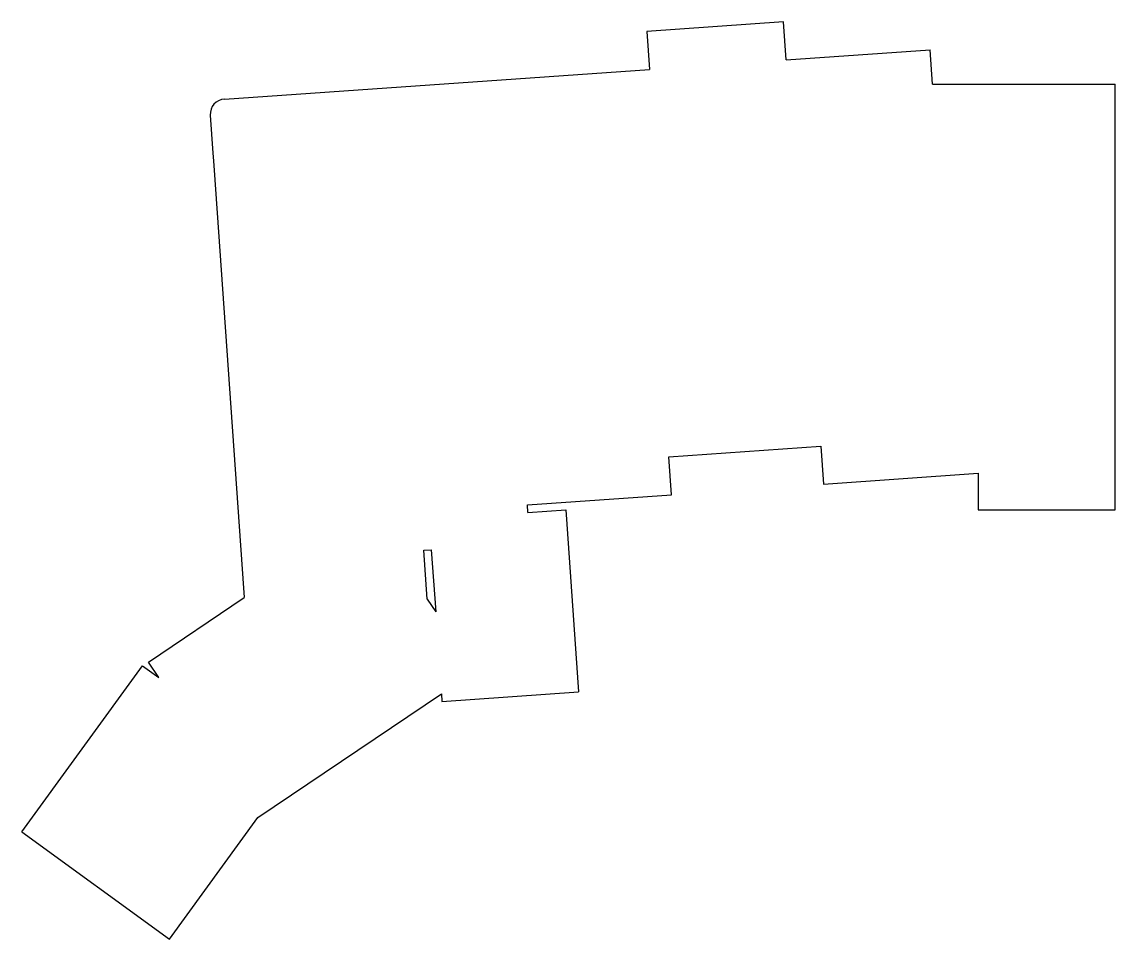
# Model space of a CAD drawing. Header units: millimetres. Extents: x 223 to 367, y -65 to 55.
import ezdxf

# ---------------------------------------------------------------- set-up
doc = ezdxf.new("R2010")
doc.units = ezdxf.units.MM

msp = doc.modelspace()

# ---------------------------------------------------------------- linework, layer by layer
at = {"linetype": 'CONTINUOUS'}
for p, q in [((323.07, 55.18), (305.12, 53.92)), ((323.42, 50.19), (323.07, 55.18)), ((305.12, 53.92), (305.47, 48.93)), ((323.42, 50.19), (342.38, 51.51)), ((342.69, 47), (342.38, 51.51)), ((249.6, 45.03), (305.47, 48.93)), ((342.69, 47), (366.68, 47)), ((366.68, -9), (366.68, 47)), ((247.75, 42.89), (248.09, 37.9)), ((248.09, 37.9), (248.16, 36.91)), ((248.16, 36.91), (252.18, -20.52)), ((308.03, -2.01), (327.98, -0.62)), ((327.98, -0.62), (328.33, -5.61)), ((308.37, -7), (308.03, -2.01)), ((328.33, -5.61), (348.68, -4.18)), ((348.68, -4.18), (348.68, -9)), ((289.42, -8.33), (308.37, -7)), ((289.49, -9.32), (289.42, -8.33)), ((289.49, -9.32), (294.48, -8.98)), ((294.48, -8.98), (296.15, -32.92)), ((348.68, -9), (366.68, -9)), ((275.8, -14.29), (276.8, -14.22)), ((276.25, -20.72), (275.8, -14.29)), ((276.8, -14.22), (277.37, -22.38)), ((239.62, -28.99), (252.18, -20.52)), ((276.25, -20.72), (277.37, -22.38)), ((222.98, -51.32), (238.85, -29.47)), ((238.85, -29.47), (240.99, -31.03)), ((240.99, -31.03), (239.62, -28.99)), ((278.2, -34.17), (296.15, -32.92)), ((254.01, -49.44), (278.13, -33.17)), ((278.13, -33.17), (278.2, -34.17)), ((242.4, -65.43), (254.01, -49.44)), ((222.98, -51.32), (242.4, -65.43))]:
    msp.add_line(p, q, dxfattribs=at)
msp.add_arc((249.74, 43.03), 2, 94, 184, dxfattribs=at)

doc.saveas('drawing.dxf')
